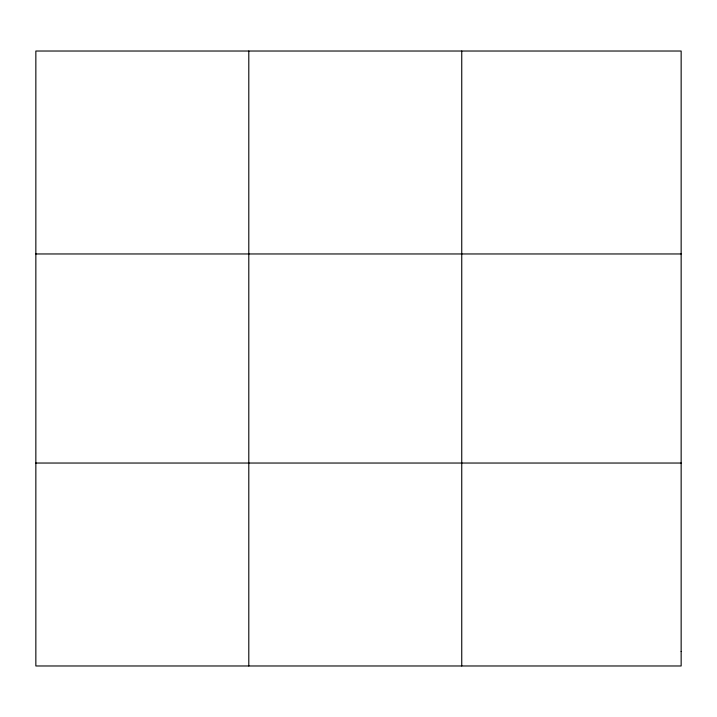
<?xml version="1.0" encoding="UTF-8"?>
<svg xmlns="http://www.w3.org/2000/svg" width="717" height="717" viewBox="0 0 717 717"><rect width="100%" height="100%" fill="white"/><g stroke="black" fill="none" stroke-linecap="round" stroke-linejoin="round"><path stroke-width="1.08" d="M248.799 51.024L248.799 665.976M461.748 51.024L461.748 665.976M35.85 253.961L681.15 253.961M35.85 463.039L681.15 463.039M681.15 651.475L681.15 665.976L35.85 665.976L35.85 51.024L681.15 51.024L681.15 651.475"/></g></svg>
